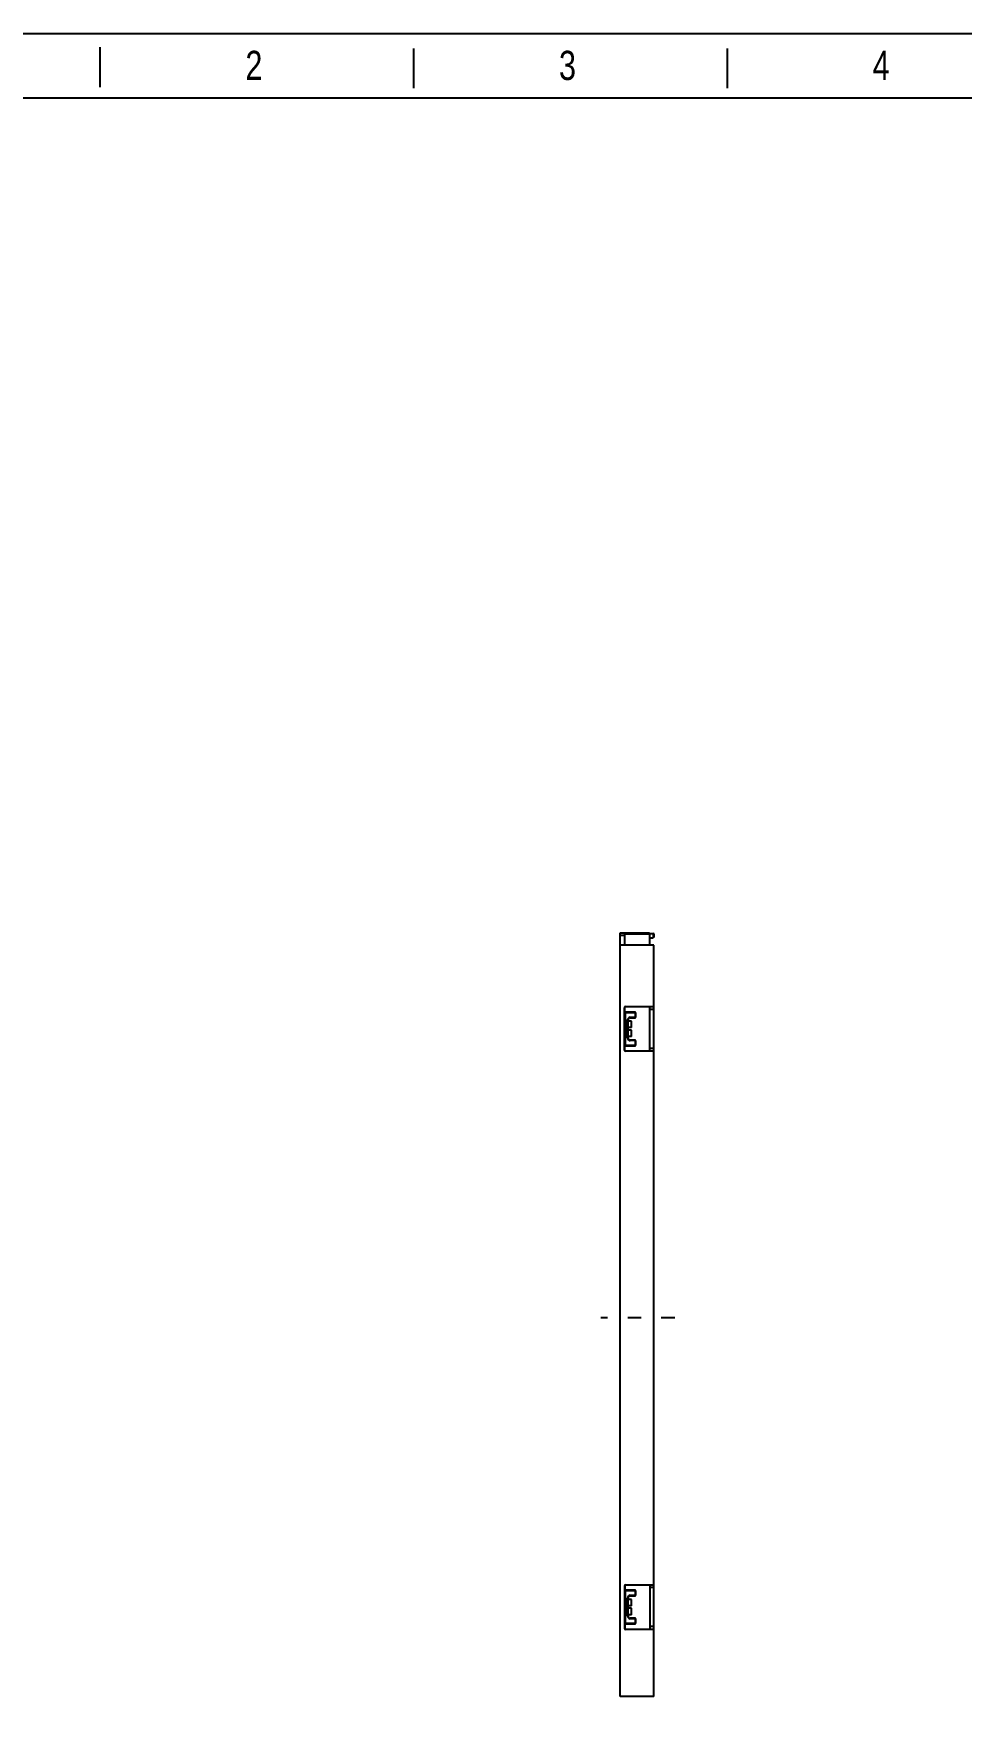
# Model space of a CAD drawing. Header units: millimetres. Extents: x 710 to 26878, y 589 to 5187.
# Drawn here: x 10363 to 11193, y 1411 to 2906 of the extents above; entities that cross this region are included whole.
import ezdxf

# ---------------------------------------------------------------- set-up
doc = ezdxf.new("R2010")
doc.units = ezdxf.units.MM
doc.linetypes.add('ACAD_ISO03W100', pattern=[30, 12, -18])
doc.linetypes.add('CENTER', pattern=[0.6, 0.375, -0.075, 0.075, -0.075])
doc.layers.add('02___PRT_ALL_AXES', color=7, linetype='Continuous')
doc.layers.add('center', color=1, linetype='CENTER')
doc.styles.add('CKSTANDARD', font='arial.ttf')
doc.styles.add('Roamns', font='romans.shx')
doc.styles.get("Standard").update_dxf_attribs({"font": 'arial.ttf'})
doc.dimstyles.new('缩小5倍', dxfattribs={"dimtxt": 25, "dimasz": 10, "dimexe": 0.18, "dimexo": 0.0625, "dimgap": 0.09, "dimtad": 1, "dimtoh": 1, "dimdec": 3, "dimzin": 9, "dimdsep": 46, "dimtxsty": 'Standard', "dimblk": '_FILLED', "dimcen": 0.09, "dimclrd": 256, "dimclre": 256, "dimclrt": 256, "dimazin": 2, "dimtfac": 1, "dimtdec": 3, "dimtofl": 0, "dimtmove": 0, "dimatfit": 3, "dimldrblk": '_FILLED', "dimfxl": 1, "dimtolj": 1, "dimtzin": 0, "dimarcsym": 0})

# ---------------------------------------------------------------- blocks, each defined once
blk = doc.blocks.new('standard template')
for p, q in [((3074, 30739), (3074, 30336)), ((6246, 30728), (6246, 30325)), ((9418, 30728), (9418, 30325))]:
    blk.add_line(p, q)
blk.add_lwpolyline([(37963, 4700), (-97, 4700), (-97, 30879), (37963, 30879)], close=True)
at = {"color": 7}
blk.add_lwpolyline([(456, 6674), (456, 5964), (456, 5254), (456, 30226), (37409, 30226), (37409, 5254)], dxfattribs=at)
at = {"style": 'CKSTANDARD', "width": 0.75}
for s, p in [('2', (4545, 30408)), ('3', (7716, 30408)), ('4', (10888, 30408))]:
    blk.add_text(s, height=295, dxfattribs=at).set_placement(p)
at = {"style": 'Roamns'}
for tag, p in [('PAGE_NAME', (27466, 7594)), ('PROJECT_NAME', (27466, 6884)), ('DRAWN_NAME', (27466, 6174)), ('VERSION', (34241, 6174)), ('SELECT_DATA', (27466, 5464)), ('PAGE_NUMBER', (34241, 5464))]:
    blk.add_attdef(tag, p, '', height=285, dxfattribs=at)
blk = doc.blocks.new('_FILLED')
at = {"color": 0, "linetype": 'ByBlock'}
blk.add_solid([(0, 0), (-1, 0.15), (-1, -0.15)], dxfattribs=at)
blk = doc.blocks.new('*D132')
at = {"lineweight": -2, "transparency": 16777216}
for p, q in [((11416.1, 1517.4), (11260.7, 1517.4)), ((11260.9, 1507.4), (11260.9, 1502.4)), ((11416.1, 1492.4), (11260.7, 1492.4)), ((11260.9, 1492.4), (11260.9, 1258.3)), ((11260.9, 1258.3), (11021.5, 1258.3))]:
    blk.add_line(p, q, dxfattribs=at)
at = {"layer": 'Defpoints', "color": 0, "transparency": 16777216}
for p in [(11416.2, 1517.4), (11260.9, 1492.4), (11416.2, 1492.4)]:
    blk.add_point(p, dxfattribs=at)
at = {"lineweight": -2, "transparency": 16777216, "xscale": 10, "yscale": 10, "zscale": 10}
for p, rotation in [((11260.9, 1517.4), 90), ((11260.9, 1492.4), 270)]:
    blk.add_blockref('_FILLED', p, dxfattribs=dict(at, rotation=rotation))
at = {"lineweight": -3, "transparency": 16777216, "insert": (11141.1, 1274.4), "char_height": 25, "attachment_point": 5}
blk.add_mtext('\\A1;5{\\fSimSun|b0|i0|c134|p2;—}25 [1"]%%P0.15', dxfattribs=at)

msp = doc.modelspace()

# ---------------------------------------------------------------- linework, layer by layer
at = {"color": 7, "linetype": 'Continuous', "lineweight": -3}
for p, q in [((10887.7855, 1417.4339), (10887.7855, 2100.9339)), ((10887.7855, 2100.9339), (10914.0855, 2100.9339)), ((10891.7855, 2098.4339), (10887.7855, 2098.4339)), ((10891.7855, 2089.9339), (10891.7855, 2099.9339)), ((10917.2855, 2100.4339), (10917.2855, 2096.4339)), ((10917.7855, 2099.9339), (10917.2855, 2100.4339)), ((10917.7855, 2096.9339), (10917.2855, 2096.4339)), ((10917.7855, 2099.9325), (10917.7855, 2096.9353)), ((10917.7855, 2089.9339), (10887.7855, 2089.9339)), ((10917.7855, 1417.4339), (10917.7855, 2089.9339)), ((10891.4855, 1995.9339), (10891.4855, 2033.9339)), ((10891.7855, 1995.2198), (10891.7855, 2034.6481)), ((10892.4855, 2034.9339), (10917.7855, 2034.9339)), ((10914.2855, 1994.9339), (10914.2855, 2034.9339)), ((10891.7855, 2029.4339), (10891.9194, 2029.4339)), ((10892.2855, 2028.9339), (10891.7855, 2028.9339)), ((10892.2855, 2028.9339), (10892.2855, 2000.9339)), ((10892.7855, 2029.4339), (10892.7855, 2029.9339)), ((10900.7855, 2029.9339), (10892.7855, 2029.9339)), ((10900.7855, 2029.4339), (10892.7855, 2029.4339)), ((10894.2855, 2006.9339), (10894.2855, 2022.9339)), ((10894.2855, 2022.9339), (10894.7855, 2022.9339)), ((10894.7855, 2006.9339), (10894.7855, 2022.9339)), ((10896.7855, 2025.4339), (10896.7855, 2024.9339)), ((10896.7855, 2025.4339), (10900.7855, 2025.4339)), ((10896.7855, 2024.9339), (10900.7855, 2024.9339)), ((10900.7855, 2029.4339), (10900.7855, 2029.9339)), ((10900.7855, 2025.4339), (10900.7855, 2024.9339)), ((10901.2855, 2025.9339), (10901.2855, 2028.9339)), ((10901.2855, 2028.9339), (10901.7855, 2028.9339)), ((10901.2855, 2025.9339), (10901.7855, 2025.9339)), ((10901.7855, 2025.9339), (10901.7855, 2028.9339)), ((10917.7855, 2032.4339), (10914.2855, 2032.4339)), ((10894.2855, 2006.9339), (10894.7855, 2006.9339)), ((10896.7855, 2004.4339), (10896.7855, 2004.9339)), ((10900.7855, 2004.9339), (10896.7855, 2004.9339)), ((10900.7855, 2004.4339), (10896.7855, 2004.4339)), ((10900.7855, 2004.4339), (10900.7855, 2004.9339)), ((10901.2855, 2000.9339), (10901.2855, 2003.9339)), ((10901.2855, 2003.9339), (10901.7855, 2003.9339)), ((10901.7855, 2000.9339), (10901.7855, 2003.9339)), ((10892.2855, 2000.9339), (10891.7855, 2000.9339)), ((10891.7855, 2000.4339), (10891.9194, 2000.4339)), ((10917.7855, 1994.9339), (10892.4855, 1994.9339)), ((10892.7855, 2000.4339), (10892.7855, 1999.9339)), ((10892.7855, 2000.4339), (10900.7855, 2000.4339)), ((10892.7855, 1999.9339), (10900.7855, 1999.9339)), ((10900.7855, 2000.4339), (10900.7855, 1999.9339)), ((10901.2855, 2000.9339), (10901.7855, 2000.9339)), ((10917.7855, 1997.4339), (10914.2855, 1997.4339)), ((10891.4855, 1516.4339), (10891.4855, 1478.4339)), ((10891.7855, 1517.1481), (10891.7855, 1477.7198)), ((10891.7855, 1511.9339), (10891.9194, 1511.9339)), ((10892.2855, 1511.4339), (10891.7855, 1511.4339)), ((10892.2855, 1511.4339), (10892.2855, 1483.4339)), ((10892.4855, 1517.4339), (10917.7855, 1517.4339)), ((10900.7855, 1512.4339), (10892.7855, 1512.4339)), ((10892.7855, 1511.9339), (10892.7855, 1512.4339)), ((10900.7855, 1511.9339), (10892.7855, 1511.9339)), ((10900.7855, 1511.9339), (10900.7855, 1512.4339)), ((10901.2855, 1511.4339), (10901.7855, 1511.4339)), ((10901.2855, 1508.4339), (10901.2855, 1511.4339)), ((10901.7855, 1508.4339), (10901.7855, 1511.4339)), ((10914.2855, 1517.4339), (10914.2855, 1477.4339)), ((10917.7855, 1514.9339), (10914.2855, 1514.9339)), ((10894.2855, 1505.4339), (10894.7855, 1505.4339)), ((10894.2855, 1489.4339), (10894.2855, 1505.4339)), ((10894.7855, 1489.4339), (10894.7855, 1505.4339)), ((10896.7855, 1507.9339), (10900.7855, 1507.9339)), ((10896.7855, 1507.9339), (10896.7855, 1507.4339)), ((10896.7855, 1507.4339), (10900.7855, 1507.4339)), ((10900.7855, 1507.9339), (10900.7855, 1507.4339)), ((10901.2855, 1508.4339), (10901.7855, 1508.4339)), ((10892.2855, 1483.4339), (10891.7855, 1483.4339)), ((10891.7855, 1482.9339), (10891.9194, 1482.9339)), ((10892.7855, 1482.9339), (10900.7855, 1482.9339)), ((10892.7855, 1482.9339), (10892.7855, 1482.4339)), ((10892.7855, 1482.4339), (10900.7855, 1482.4339)), ((10894.2855, 1489.4339), (10894.7855, 1489.4339)), ((10900.7855, 1487.4339), (10896.7855, 1487.4339)), ((10896.7855, 1486.9339), (10896.7855, 1487.4339)), ((10900.7855, 1486.9339), (10896.7855, 1486.9339)), ((10900.7855, 1486.9339), (10900.7855, 1487.4339)), ((10900.7855, 1482.9339), (10900.7855, 1482.4339)), ((10901.2855, 1486.4339), (10901.7855, 1486.4339)), ((10901.2855, 1483.4339), (10901.2855, 1486.4339)), ((10901.2855, 1483.4339), (10901.7855, 1483.4339)), ((10901.7855, 1483.4339), (10901.7855, 1486.4339)), ((10917.7855, 1477.4339), (10892.4855, 1477.4339)), ((10917.7855, 1479.9339), (10914.2855, 1479.9339)), ((10917.7855, 1417.4339), (10887.7855, 1417.4339))]:
    msp.add_line(p, q, dxfattribs=at)
for centre, radius, start, end in [((10892.4855, 2033.9339), 1, 90, 180), ((10892.7855, 2028.9339), 1, 90, 180), ((10892.7855, 2028.9339), 0.5, 90, 180), ((10896.7855, 2022.9339), 2.5, 90, 180), ((10896.7855, 2022.9339), 2, 90, 180), ((10900.7855, 2028.9339), 1, 0, 90), ((10900.7855, 2028.9339), 0.5, 0, 90), ((10900.7855, 2025.9339), 1, 270, 0), ((10900.7855, 2025.9339), 0.5, 270, 0), ((10896.7855, 2006.9339), 2.5, 180, 270), ((10896.7855, 2006.9339), 2, 180, 270), ((10900.7855, 2003.9339), 1, 0, 90), ((10900.7855, 2003.9339), 0.5, 0, 90), ((10892.4855, 1995.9339), 1, 180, 270), ((10892.7855, 2000.9339), 1, 180, 270), ((10892.7855, 2000.9339), 0.5, 180, 270), ((10900.7855, 2000.9339), 1, 270, 0), ((10900.7855, 2000.9339), 0.5, 270, 0), ((10892.4855, 1516.4339), 1, 90, 180), ((10892.7855, 1511.4339), 1, 90, 180), ((10892.7855, 1511.4339), 0.5, 90, 180), ((10900.7855, 1511.4339), 1, 0, 90), ((10900.7855, 1511.4339), 0.5, 0, 90), ((10896.7855, 1505.4339), 2.5, 90, 180), ((10896.7855, 1505.4339), 2, 90, 180), ((10900.7855, 1508.4339), 1, 270, 0), ((10900.7855, 1508.4339), 0.5, 270, 0), ((10892.7855, 1483.4339), 1, 180, 270), ((10892.7855, 1483.4339), 0.5, 180, 270), ((10896.7855, 1489.4339), 2.5, 180, 270), ((10896.7855, 1489.4339), 2, 180, 270), ((10900.7855, 1486.4339), 1, 0, 90), ((10900.7855, 1486.4339), 0.5, 0, 90), ((10900.7855, 1483.4339), 1, 270, 0), ((10900.7855, 1483.4339), 0.5, 270, 0), ((10892.4855, 1478.4339), 1, 180, 270)]:
    msp.add_arc(centre, radius, start, end, dxfattribs=at)
at = {"layer": '02___PRT_ALL_AXES', "color": 7, "linetype": 'Continuous', "lineweight": -3}
for p, q in [((10891.7855, 2099.9339), (10914.0855, 2099.9339)), ((10914.0855, 2100.9328), (10914.0855, 2089.9339)), ((10914.0855, 2100.4339), (10917.2855, 2100.4339)), ((10914.0855, 2096.4339), (10917.2855, 2096.4339)), ((10897.7855, 2021.7739), (10894.7855, 2021.7739)), ((10897.7855, 2016.094), (10897.7855, 2021.7739)), ((10897.7855, 2016.0939), (10894.7855, 2016.0939)), ((10897.7855, 2013.7739), (10894.7855, 2013.7739)), ((10897.7855, 2008.0939), (10894.7855, 2008.0939)), ((10897.7855, 2008.094), (10897.7855, 2013.7739)), ((10897.7855, 1504.2739), (10894.7855, 1504.2739)), ((10897.7855, 1498.5939), (10894.7855, 1498.5939)), ((10897.7855, 1496.2739), (10894.7855, 1496.2739)), ((10897.7855, 1498.594), (10897.7855, 1504.2739)), ((10897.7855, 1490.594), (10897.7855, 1496.2739)), ((10897.7855, 1490.5939), (10894.7855, 1490.5939))]:
    msp.add_line(p, q, dxfattribs=at)
at = {"layer": 'center', "linetype": 'ACAD_ISO03W100', "lineweight": -3}
msp.add_line((10936.4811, 1756.1839), (10870.4142, 1756.1839), dxfattribs=at)

# ---------------------------------------------------------------- block references
at = {"lineweight": -3, "transparency": 33554595, "xscale": 0.0885002660397285, "yscale": 0.0885002660397285, "zscale": 0.0885002660397285}
msp.add_blockref('standard template', (10150.0666, 173.2812), dxfattribs=at)

# ---------------------------------------------------------------- dimensions: what is measured, and where the dimension line sits
at = {"color": 1, "lineweight": -3}
dim = msp.add_linear_dim(base=(11260.8571, 1492.4262), p1=(11416.1961, 1517.4262), p2=(11416.1961, 1492.4262), angle=90, text='5{\\fSimSun|b0|i0|c134|p2;—}<>%%P0.15', dimstyle='缩小5倍', dxfattribs=at)
dim.commit()
dim.dimension.update_dxf_attribs({"geometry": '*D132', "text_midpoint": (11141.1421, 1258.2524), "dimtype": 160})

doc.saveas('drawing.dxf')
